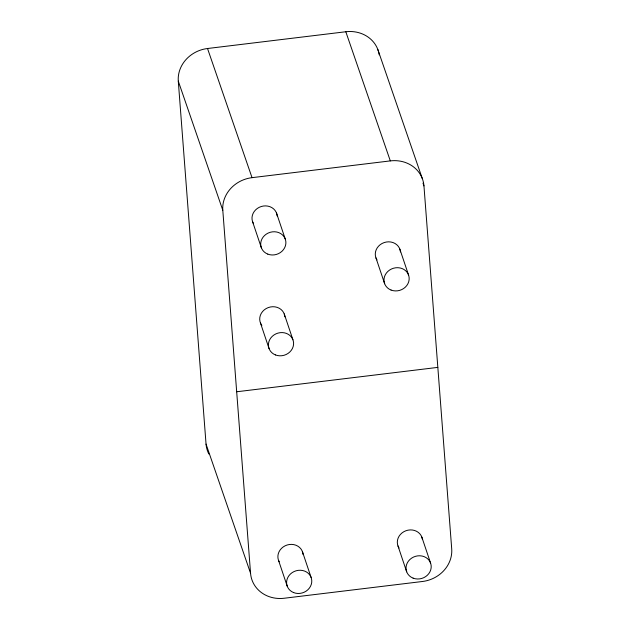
<?xml version="1.0" encoding="UTF-8"?>
<svg xmlns="http://www.w3.org/2000/svg" width="630" height="630" viewBox="0 0 630 630"><rect width="100%" height="100%" fill="white"/><g stroke="black" fill="none" stroke-linecap="round" stroke-linejoin="round"><path stroke-width="0.94" d="M208.845 454.009A31.807 28.728 -18.6 0 1 206.049 444.103L178.29 81.128A31.807 28.728 -18.6 0 1 207.522 48.51L345.807 31.752A31.807 28.728 -18.6 0 1 379.228 54.873M250.559 573.253L222.799 210.27A31.807 28.728 -18.6 0 1 252.032 177.66L390.316 160.894A31.807 28.728 -18.6 0 1 423.951 185.897L451.71 548.872A31.807 28.728 -18.6 0 1 422.478 581.49L284.193 598.248A31.807 28.728 -18.6 0 1 250.559 573.253L206.049 444.103M236.683 391.766L437.826 367.385M377.795 49.423L422.305 178.566M422.99 183.109L423.951 185.897M345.807 31.752L390.316 160.894M207.522 48.51L252.032 177.66M178.29 81.128L222.799 210.27M399.798 249L408.5 274.853M375.96 257.906L384.67 283.768M421.824 537.075L430.526 562.937M397.995 545.982L406.697 571.843M276.507 213.058L285.209 238.92M284.217 313.882L292.918 339.743M252.677 221.965L261.379 247.826M260.387 322.796L269.089 348.65M302.392 551.549L311.094 577.411M278.562 560.456L287.264 586.317M279.2 561.818A12.726 11.49 -18.6 0 1 287.162 544.997A12.726 11.49 -18.6 0 1 303.054 554.479M376.992 259.914A12.726 11.49 -18.6 0 1 384.166 242.574A12.726 11.49 -18.6 0 1 400.452 251.929M253.315 223.327A12.726 11.49 -18.6 0 1 261.277 206.506A12.726 11.49 -18.6 0 1 277.168 215.988M261.859 325.419A12.726 11.49 -18.6 0 1 268.199 307.605A12.726 11.49 -18.6 0 1 284.878 316.819M399.026 547.99A12.726 11.49 -18.6 0 1 405.807 530.791A12.726 11.49 -18.6 0 1 422.399 539.256M293.659 592.602A12.726 11.49 -18.6 0 0 311.755 580.34A12.726 11.49 -18.6 0 0 292.131 572.646A12.726 11.49 -18.6 0 0 293.659 592.602M391.057 290.052A12.726 11.49 -18.6 0 0 409.153 277.783A12.726 11.49 -18.6 0 0 389.537 270.089A12.726 11.49 -18.6 0 0 391.057 290.052M267.774 254.111A12.726 11.49 -18.6 0 0 285.87 241.849A12.726 11.49 -18.6 0 0 266.246 234.155A12.726 11.49 -18.6 0 0 267.774 254.111M275.483 354.942A12.726 11.49 -18.6 0 0 293.58 342.673A12.726 11.49 -18.6 0 0 273.955 334.979A12.726 11.49 -18.6 0 0 275.483 354.942M413.091 578.127A12.726 11.49 -18.6 0 0 431.188 565.866A12.726 11.49 -18.6 0 0 411.563 558.172A12.726 11.49 -18.6 0 0 413.091 578.127"/></g></svg>
